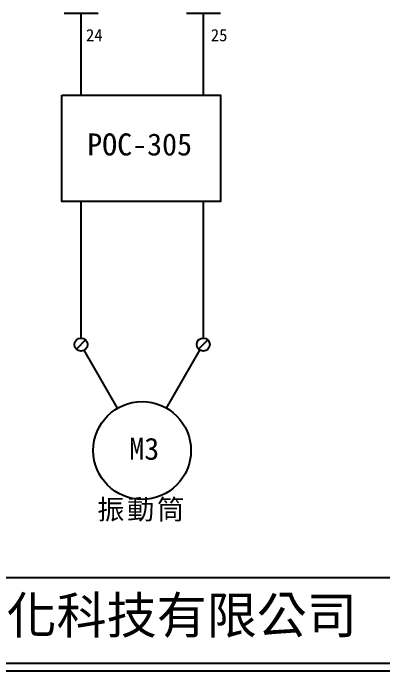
# Model space of a CAD drawing. Extents: x 10 to 297, y 3 to 207.
# Drawn here: x 82.4 to 142.9, y 3 to 110.4 of the extents above; entities that cross this region are included whole.
import ezdxf

# ---------------------------------------------------------------- set-up
doc = ezdxf.new("R2010")
doc.units = 0
doc.layers.get('0').update_dxf_attribs({"linetype": 'CONTINUOUS'})
doc.layers.add('圖框層', color=7, linetype='CONTINUOUS')
doc.layers.add('標尺寸層', color=3, linetype='CONTINUOUS')
doc.styles.add('STSL', font='kaiu.ttf')
doc.styles.add('標楷體', font='kaiu.ttf')

msp = doc.modelspace()

# ---------------------------------------------------------------- linework, layer by layer
for p, q in [((93.49, 110.42), (93.49, 104.56)), ((113.49, 110.42), (113.49, 104.56)), ((93.49, 104.56), (93.49, 97.03)), ((113.49, 104.56), (113.49, 97.03)), ((93.5, 79.65), (93.51, 57.36)), ((113.5, 79.65), (113.51, 57.36)), ((94.27, 57.05), (92.75, 55.53)), ((114.27, 57.05), (112.75, 55.53)), ((99.5, 45.92), (94.04, 55.36)), ((107.5, 45.92), (112.96, 55.37))]:
    msp.add_line(p, q)
for centre, radius in [((93.51, 56.29), 1.07), ((113.51, 56.29), 1.07), ((103.5, 38.99), 8)]:
    msp.add_circle(centre, radius)
at = {"layer": '圖框層', "color": 7}
for p, q in [((11.25, 18.25), (295.75, 18.25)), ((11.25, 4.25), (295.75, 4.25)), ((10, 3), (297, 3))]:
    msp.add_line(p, q, dxfattribs=at)
at = {"layer": '標尺寸層', "color": 7}
for p, q in [((90.76, 110.42), (96.33, 110.42)), ((93.49, 110.42), (93.49, 104.56)), ((110.76, 110.42), (116.33, 110.42))]:
    msp.add_line(p, q, dxfattribs=at)
msp.add_lwpolyline([(90.35, 97.03), (116.34, 97.03), (116.34, 79.65), (90.35, 79.65)], close=True, dxfattribs=at)

# ---------------------------------------------------------------- texts
at = {"color": 0, "insert": (103.5, 30.99), "char_height": 3.25, "width": 24.1454, "attachment_point": 2, "style": '標楷體'}
msp.add_mtext('{\\T1.1;振動筒}', dxfattribs=at)
at = {"layer": '圖框層', "color": 4, "style": 'STSL'}
for s, height, p in [('24', 2, (94.33, 105.83)), ('25', 2, (114.74, 105.83)), ('POC-305', 3.6, (94.53, 87.18)), ('M3', 3.6, (101.41, 37.47)), ('泓陞自動化科技有限公司', 6, (48.6, 9.08))]:
    msp.add_text(s, height=height, dxfattribs=at).set_placement(p)

doc.saveas('drawing.dxf')
